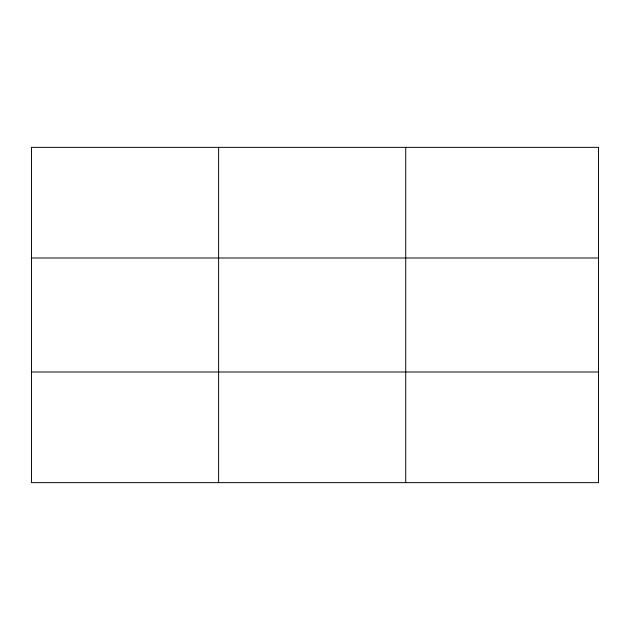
<?xml version="1.0" encoding="UTF-8"?>
<svg xmlns="http://www.w3.org/2000/svg" width="630" height="630" viewBox="0 0 630 630"><rect width="100%" height="100%" fill="white"/><g stroke="black" fill="none" stroke-linecap="round" stroke-linejoin="round"><path stroke-width="0.94" d="M218.61 482.643L218.61 147.357M405.72 482.643L405.72 147.357M31.5 258.001L598.5 258.001M31.5 371.999L598.5 371.999M598.5 147.357L598.5 482.643L31.5 482.643L31.5 147.357L598.5 147.357"/></g></svg>
